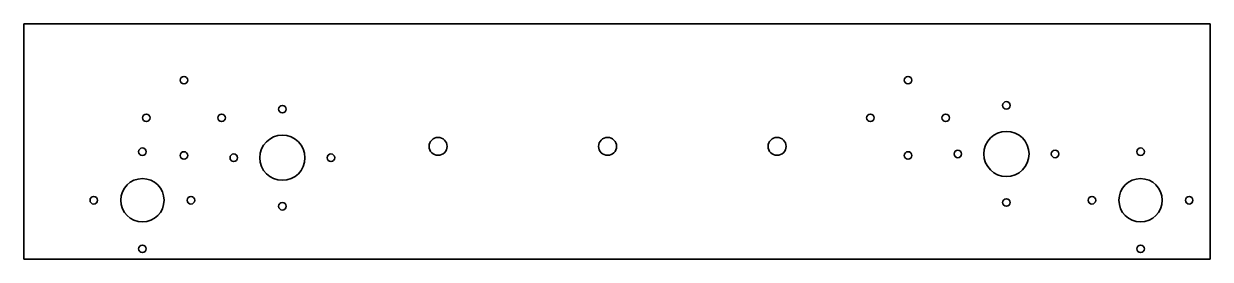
# Model space of a CAD drawing. Extents: x 280 to 910, y 358 to 483.
import ezdxf

# ---------------------------------------------------------------- set-up
doc = ezdxf.new("R2010")
doc.units = 0

msp = doc.modelspace()

# ---------------------------------------------------------------- linework, layer by layer
at = {"color": 7, "lineweight": 35}
for p, q in [((909.5, 483.080017), (279.5, 483.080017)), ((279.5, 357.920013), (279.5, 483.080017)), ((909.5, 357.920013), (909.5, 483.080017)), ((909.5, 357.920013), (279.5, 357.920013))]:
    msp.add_line(p, q, dxfattribs=at)
for centre, radius in [((364.572021, 453.080017), 2), ((749.018005, 453.080017), 2), ((801.271545, 439.687286), 2), ((344.572021, 433.080017), 2), ((384.572021, 433.080017), 2), ((416.826447, 437.670349), 2), ((729.018005, 433.080017), 2), ((769.018005, 433.080017), 2), ((416.826447, 411.870361), 12), ((499.5, 417.920013), 4.7615), ((589.5, 417.920013), 4.7615), ((679.5, 417.920013), 4.7615), ((801.271545, 413.887268), 12), ((342.5, 415.086212), 2), ((775.471558, 413.887268), 2), ((827.071533, 413.887268), 2), ((872.5, 415.086212), 2), ((364.572021, 413.080017), 2), ((391.026428, 411.870361), 2), ((442.626465, 411.870361), 2), ((749.018005, 413.080017), 2), ((342.5, 389.286224), 11.5), ((872.5, 389.286224), 11.5), ((316.700012, 389.286224), 2), ((368.299988, 389.286224), 2), ((846.700012, 389.286224), 2), ((898.299988, 389.286224), 2), ((416.826447, 386.070343), 2), ((801.271545, 388.08728), 2), ((342.5, 363.486206), 2), ((872.5, 363.486206), 2)]:
    msp.add_circle(centre, radius, dxfattribs=at)

doc.saveas('drawing.dxf')
